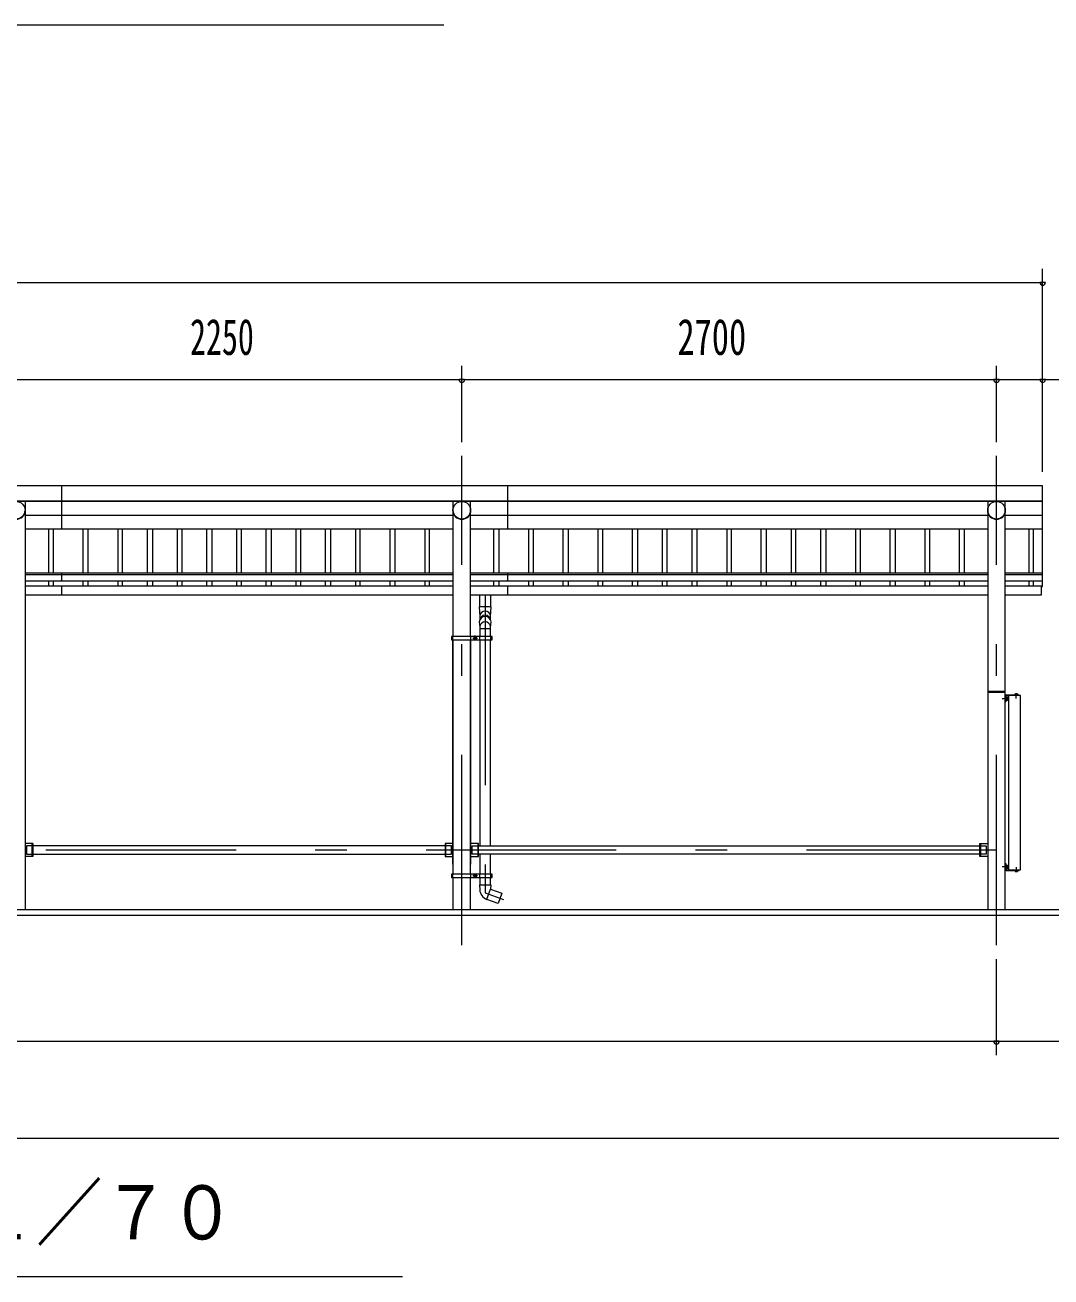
# Model space of a CAD drawing. Units: millimetres, scale not verified. Extents: x -34087 to 34090, y -14699 to 14701.
# Drawn here: x 754 to 5934, y 1303 to 7623 of the extents above; entities that cross this region are included whole.
import ezdxf
from ezdxf.enums import TextEntityAlignment as Align

# ---------------------------------------------------------------- set-up
doc = ezdxf.new("R2010")
doc.units = ezdxf.units.MM
doc.header["$LTSCALE"] = 80
doc.linetypes.add('USER3', pattern=[24, 12, -5, 2, -5])
for name, color, linetype, lineweight in [('0-2_1-07BOLD', 7, 'Continuous', 18), ('0-3_1-27CENTER', 3, 'USER3', 18), ('0-4_1-47THIN', 4, 'Continuous', 18), ('0-5_1-57DIM', 3, 'Continuous', 18)]:
    doc.layers.add(name, color=color, linetype=linetype, lineweight=lineweight)
doc.styles.add('ＭＳ ゴシック', font='')
doc.styles.get('ＭＳ ゴシック').set_extended_font_data('MS Gothic')

msp = doc.modelspace()

# ---------------------------------------------------------------- linework, layer by layer
at = {"layer": '0-2_1-07BOLD'}
for p, q in [((939.05, 5079.16), (939.05, 5297.35)), ((3189.05, 5297.35), (3189.05, 5079.16)), ((-4773.95, 5222.2), (5892.05, 5222.2)), ((5892.05, 5218.13), (-4773.95, 5218.13)), ((753.6, 5218.13), (753.6, 3158.35)), ((2914.5, 5218.13), (2914.5, 4536.35)), ((3003.6, 4536.35), (3003.6, 5218.13)), ((5614.5, 5218.13), (5614.5, 3158.35)), ((5703.6, 3158.35), (5703.6, 5218.13)), ((753.6, 5148.64), (2914.5, 5148.64)), ((3003.6, 5148.64), (5614.5, 5148.64)), ((5703.59, 5148.64), (5892.05, 5148.64)), ((2914.5, 5079.16), (753.6, 5079.16)), ((5614.5, 5079.16), (3003.6, 5079.16)), ((5892.05, 5079.16), (5703.59, 5079.16)), ((753.6, 4857.53), (2914.5, 4857.53)), ((2914.5, 4847.11), (753.6, 4847.11)), ((753.6, 4817.49), (2914.5, 4817.49)), ((939.05, 4817.49), (939.05, 4857.53)), ((3003.6, 4857.53), (5614.5, 4857.53)), ((5614.5, 4847.11), (3003.6, 4847.11)), ((3003.6, 4817.49), (5614.5, 4817.49)), ((3189.05, 4857.53), (3189.05, 4817.49)), ((5703.59, 4817.49), (5892.05, 4817.49)), ((5703.6, 4857.53), (5892.05, 4857.53)), ((5892.05, 4847.11), (5703.6, 4847.11)), ((2914.5, 4791.17), (753.6, 4791.17)), ((753.6, 4746.17), (2914.5, 4746.17)), ((939.05, 4746.17), (939.05, 4791.17)), ((5614.5, 4791.17), (3003.6, 4791.17)), ((3003.6, 4746.17), (5614.5, 4746.17)), ((3049.56, 4686.55), (3049.56, 4746.17)), ((3104.56, 4746.17), (3104.56, 4686.55)), ((3189.05, 4791.17), (3189.05, 4746.17)), ((5887.05, 4788.59), (5892.05, 4788.59)), ((3049.56, 4576.9), (3104.56, 4576.9)), ((2912.91, 4528.34), (2906.81, 4528.34)), ((2912.91, 4536.35), (2912.91, 4520.34)), ((2914.5, 3386.94), (2914.5, 4518.34)), ((2914.51, 4520.34), (2914.51, 3336.35)), ((3003.6, 4518.34), (3003.6, 3386.94)), ((3003.61, 3336.35), (3003.61, 4520.34)), ((3005.21, 4520.34), (3005.21, 4536.35)), ((3047.96, 4536.35), (3047.96, 4520.34)), ((3049.56, 4520.34), (3049.56, 3479.69)), ((3104.56, 3479.69), (3104.56, 4520.34)), ((3106.16, 4520.34), (3106.16, 4536.35)), ((3112.26, 4528.34), (3106.16, 4528.34)), ((5703.6, 4253.35), (5614.5, 4253.35)), ((5617.5, 4261.34), (5700.6, 4261.34)), ((5719.8, 4238.34), (5719.8, 3358.35)), ((5755.71, 4246.64), (5755.71, 4243.14)), ((5761.48, 4243.14), (5761.48, 4246.64)), ((5708.4, 4225.35), (5710.4, 4223.35)), ((5710.4, 4221.34), (5708.4, 4223.35)), ((5710.4, 4227.1), (5715.2, 4227.1)), ((5715.2, 4219.59), (5710.4, 4219.59)), ((793.6, 3491.35), (753.6, 3491.35)), ((790.4, 3425.35), (790.4, 3491.35)), ((2874.5, 3479.7), (793.6, 3479.7)), ((2877.7, 3425.34), (2877.7, 3491.35)), ((3043.6, 3491.35), (3003.6, 3491.35)), ((3040.4, 3491.35), (3040.4, 3425.34)), ((3043.6, 3425.34), (3043.6, 3491.35)), ((3043.6, 3479.7), (5574.5, 3479.7)), ((5577.7, 3491.35), (5577.7, 3425.35)), ((5577.7, 3479.7), (5606.55, 3479.7)), ((793.6, 3437), (2874.5, 3437)), ((2877.7, 3437), (2906.55, 3437)), ((3003.6, 3425.34), (3043.6, 3425.34)), ((5574.5, 3437), (3043.6, 3437)), ((3049.55, 3437), (3049.55, 3336.35)), ((3104.55, 3336.35), (3104.55, 3437)), ((5708.4, 3381.85), (5706.8, 3381.85)), ((5710.4, 3375.35), (5708.4, 3373.34)), ((5708.4, 3371.35), (5710.4, 3373.34)), ((5708.4, 3365.55), (5710.4, 3365.55)), ((5710.4, 3377.1), (5715.2, 3377.1)), ((5710.4, 3369.59), (5715.2, 3369.59)), ((5715.2, 3365.84), (5710.4, 3365.84)), ((5715.9, 3367.05), (5715.2, 3365.84)), ((5755.71, 3350.05), (5755.71, 3353.55)), ((5761.48, 3353.55), (5761.48, 3350.05)), ((2912.9, 3328.35), (2906.8, 3328.35)), ((2912.9, 3336.35), (2912.9, 3320.35)), ((2914.5, 3320.35), (2914.5, 3158.34)), ((3003.6, 3158.34), (3003.6, 3320.35)), ((3005.2, 3320.35), (3005.2, 3336.35)), ((3047.95, 3336.35), (3047.95, 3320.35)), ((3049.55, 3320.35), (3049.55, 3283.44)), ((3104.55, 3283.44), (3104.55, 3320.35)), ((3106.15, 3320.35), (3106.15, 3336.35)), ((3112.25, 3328.35), (3106.15, 3328.35)), ((3048.05, 3283.44), (3106.05, 3283.44)), ((3048.05, 3283.44), (3049.81, 3257.64)), ((3085.74, 3209.76), (3104.55, 3261.44)), ((6209.05, 3128.35), (-5090.95, 3128.35))]:
    msp.add_line(p, q, dxfattribs=at)
for points in [[(5892.05, 4788.59), (5892.05, 5297.35), (-4773.95, 5297.35), (-4773.95, 4788.59), (-4768.95, 4788.59)], [(5703.59, 4746.17), (5887.05, 4746.17), (5887.05, 4791.17), (5703.59, 4791.17)], [(3106.56, 4686.55), (3047.56, 4686.55), (3049.56, 4636.88), (3049.56, 4618.78)], [(3104.56, 4618.78), (3104.56, 4636.88), (3106.56, 4686.55)], [(3047.57, 4609.81), (3049.56, 4583.84), (3049.56, 4536.35)], [(3104.56, 4536.35), (3104.56, 4583.84), (3106.56, 4609.68)], [(5706.8, 4237.34), (5706.8, 4206.55), (5703.6, 4206.55)], [(5707.8, 4241.54), (5773.6, 4241.54), (5773.6, 4238.34)], [(5707.8, 3358.35), (5779.8, 3358.35), (5779.8, 4238.34), (5707.8, 4238.34)], [(5764.85, 4241.54), (5764.85, 4243.14), (5752.35, 4243.14), (5752.35, 4241.54)], [(5752.83, 4243.14), (5752.83, 4246.64), (5753.7, 4247.15), (5763.5, 4247.15), (5764.37, 4246.64), (5764.37, 4243.14)], [(5706.8, 4214.84), (5708.4, 4214.84), (5708.4, 4231.84), (5706.8, 4231.84)], [(5708.4, 4231.14), (5710.4, 4231.14), (5710.4, 4215.55), (5708.4, 4215.55)], [(5710.4, 4215.84), (5715.2, 4215.84), (5715.9, 4217.05), (5715.9, 4229.65), (5715.2, 4230.85), (5710.4, 4230.85)], [(793.6, 3491.35), (793.6, 3425.35), (753.6, 3425.35)], [(790.4, 3479.7), (761.55, 3479.7), (761.55, 3437), (790.4, 3437)], [(2914.5, 3491.35), (2874.5, 3491.35), (2874.5, 3425.34), (2914.5, 3425.34)], [(2906.55, 3437), (2906.55, 3479.69), (2877.7, 3479.69)], [(3040.4, 3437), (3011.55, 3437), (3011.55, 3479.69), (3040.4, 3479.69)], [(5614.5, 3425.35), (5574.5, 3425.35), (5574.5, 3491.35), (5614.5, 3491.35)], [(5606.55, 3479.7), (5606.55, 3437), (5577.7, 3437)], [(5703.6, 3390.15), (5706.8, 3390.15), (5706.8, 3359.35)], [(5708.4, 3381.85), (5708.4, 3364.85), (5706.8, 3364.85)], [(5707.8, 3355.15), (5773.6, 3355.15), (5773.6, 3358.35)], [(5710.4, 3365.55), (5710.4, 3381.15), (5708.4, 3381.15)], [(5715.9, 3367.05), (5715.9, 3379.65), (5715.2, 3380.85), (5710.4, 3380.85)], [(5764.85, 3355.15), (5764.85, 3353.55), (5752.35, 3353.55), (5752.35, 3355.15)], [(5752.83, 3353.55), (5752.83, 3350.05), (5753.7, 3349.55), (5763.5, 3349.55), (5764.37, 3350.05), (5764.37, 3353.55)], [(3106.05, 3283.44), (3104.55, 3261.44), (3160.93, 3240.92), (3142.12, 3189.23), (3086.02, 3209.65)], [(-4940.95, 3128.35), (-4940.95, 3158.35), (6059.05, 3158.35), (6059.05, 3128.35)]]:
    msp.add_lwpolyline(points, dxfattribs=at)
for points in [[(3112.26, 4536.35), (2906.81, 4536.35), (2906.81, 4520.34), (3112.26, 4520.34)], [(3031.59, 4525.46), (3031.59, 4531.23), (3026.58, 4534.12), (3021.58, 4531.23), (3021.58, 4525.46), (3026.58, 4522.57)], [(3112.25, 3320.35), (3112.25, 3336.35), (2906.8, 3336.35), (2906.8, 3320.35)], [(3031.58, 3331.23), (3026.57, 3334.12), (3021.57, 3331.23), (3021.57, 3325.46), (3026.57, 3322.57), (3031.58, 3325.46)]]:
    msp.add_lwpolyline(points, close=True, dxfattribs=at)
for centre, radius in [((709.05, 5173.58), 44.55), ((2959.04, 5173.58), 44.55), ((5659.05, 5173.58), 44.55), ((3026.58, 4528.34), 6.25), ((3026.58, 4528.34), 4.9), ((3026.57, 3328.35), 6.25), ((3026.57, 3328.35), 4.9)]:
    msp.add_circle(centre, radius, dxfattribs=at)
for centre, radius, start, end in [((709.05, 5172.89), 44.55, 180, 0), ((2959.04, 5172.89), 44.55, 180, 0), ((5659.05, 5172.89), 44.55, 180, 0), ((3077.06, 4607.97), 29.55, 3.56303, 176.43697), ((3077.06, 4637.18), 27.55, 3.55867, 176.44133), ((3077.06, 4616.47), 27.55, 3.55867, 176.44133), ((3077.06, 4582.86), 27.55, 3.55867, 176.44133), ((5617.5, 4258.34), 3, 90, 180), ((5700.6, 4258.34), 3, 0, 90), ((5707.8, 4237.34), 4.2, 90, 180), ((5707.8, 4237.34), 1, 90, 180), ((5754.27, 4244.83), 2.32, 51.46857, 90), ((5758.6, 4238.64), 8.51, 70.17088, 109.83133), ((5762.93, 4244.83), 2.32, 90, 128.54623), ((5713.02, 4228.97), 2.88, 319.27318, 360), ((5705.44, 4223.35), 10.46, 338.97459, 21.0237), ((5713.02, 4217.72), 2.88, 0, 40.72682), ((5707.8, 3359.35), 4.2, 180, 270), ((5707.8, 3359.35), 1, 180, 270), ((5713.02, 3378.98), 2.88, 319.27318, 360), ((5705.44, 3373.34), 10.46, 338.9763, 21.02541), ((5713.02, 3367.72), 2.88, 0, 40.72682), ((5754.27, 3351.86), 2.32, 270, 308.53143), ((5758.6, 3358.06), 8.51, 250.16867, 289.82912), ((5762.93, 3351.86), 2.32, 231.45377, 270), ((3104.68, 3261.39), 55, 183.90576, 250.16731)]:
    msp.add_arc(centre, radius, start, end, dxfattribs=at)
at = {"layer": '0-3_1-27CENTER'}
for p, q in [((2959.05, 2978.34), (2959.05, 5448.35)), ((5659.05, 2978.34), (5659.05, 5448.35)), ((3077.06, 4746.17), (3077.06, 3242.18)), ((3014.09, 4528.34), (3039.08, 4528.34)), ((3026.58, 4515.84), (3026.58, 4540.84)), ((5758.6, 4223.87), (5758.6, 4250.06)), ((5688, 4223.35), (5719.9, 4223.35)), ((5659.05, 3458.34), (-4540.95, 3458.34)), ((5719.9, 3373.34), (5688, 3373.34)), ((5758.6, 3372.82), (5758.6, 3346.63)), ((3039.08, 3328.35), (3014.08, 3328.35)), ((3026.57, 3340.84), (3026.57, 3315.85)), ((3077.05, 3242.18), (3170.32, 3208.23))]:
    msp.add_line(p, q, dxfattribs=at)
at = {"layer": '0-4_1-47THIN'}
for p, q in [((871.55, 5079.16), (871.55, 4857.53)), ((896.55, 4857.53), (896.55, 5079.16)), ((1046.55, 4857.53), (1046.55, 5079.16)), ((1071.55, 5079.16), (1071.55, 4857.53)), ((1221.55, 5079.16), (1221.55, 4857.53)), ((1246.55, 4857.53), (1246.55, 5079.16)), ((1371.55, 4857.53), (1371.55, 5079.16)), ((1396.55, 5079.16), (1396.55, 4857.53)), ((1521.55, 5079.16), (1521.55, 4857.53)), ((1546.55, 4857.53), (1546.55, 5079.16)), ((1671.55, 4857.53), (1671.55, 5079.16)), ((1696.55, 5079.16), (1696.55, 4857.53)), ((1821.55, 5079.16), (1821.55, 4857.53)), ((1846.55, 4857.53), (1846.55, 5079.16)), ((1971.55, 4857.53), (1971.55, 5079.16)), ((1996.55, 5079.16), (1996.55, 4857.53)), ((2121.55, 5079.16), (2121.55, 4857.53)), ((2146.55, 4857.53), (2146.55, 5079.16)), ((2271.55, 4857.53), (2271.55, 5079.16)), ((2296.55, 5079.16), (2296.55, 4857.53)), ((2421.55, 5079.16), (2421.55, 4857.53)), ((2446.55, 4857.53), (2446.55, 5079.16)), ((2596.55, 4857.53), (2596.55, 5079.16)), ((2621.55, 5079.16), (2621.55, 4857.53)), ((2771.55, 5079.16), (2771.55, 4857.53)), ((2796.55, 4857.53), (2796.55, 5079.16)), ((3121.55, 4857.53), (3121.55, 5079.16)), ((3146.55, 5079.16), (3146.55, 4857.53)), ((3296.55, 5079.16), (3296.55, 4857.53)), ((3321.55, 4857.53), (3321.55, 5079.16)), ((3471.55, 4857.53), (3471.55, 5079.16)), ((3496.55, 5079.16), (3496.55, 4857.53)), ((3646.55, 5079.16), (3646.55, 4857.53)), ((3671.55, 4857.53), (3671.55, 5079.16)), ((3821.54, 4857.53), (3821.54, 5079.16)), ((3846.55, 5079.16), (3846.55, 4857.53)), ((3971.55, 5079.16), (3971.55, 4857.53)), ((3996.55, 4857.53), (3996.55, 5079.16)), ((4121.55, 4857.53), (4121.55, 5079.16)), ((4146.55, 5079.16), (4146.55, 4857.53)), ((4296.55, 5079.16), (4296.55, 4857.53)), ((4321.55, 4857.53), (4321.55, 5079.16)), ((4471.54, 4857.53), (4471.54, 5079.16)), ((4496.55, 5079.16), (4496.55, 4857.53)), ((4621.55, 5079.16), (4621.55, 4857.53)), ((4646.55, 4857.53), (4646.55, 5079.16)), ((4771.55, 4857.53), (4771.55, 5079.16)), ((4796.55, 5079.16), (4796.55, 4857.53)), ((4946.55, 5079.16), (4946.55, 4857.53)), ((4971.55, 4857.53), (4971.55, 5079.16)), ((5121.55, 4857.53), (5121.55, 5079.16)), ((5146.55, 5079.16), (5146.55, 4857.53)), ((5296.55, 5079.16), (5296.55, 4857.53)), ((5321.55, 4857.53), (5321.55, 5079.16)), ((5471.55, 4857.53), (5471.55, 5079.16)), ((5496.55, 5079.16), (5496.55, 4857.53)), ((5821.55, 5079.16), (5821.55, 4857.53)), ((5846.55, 4857.53), (5846.55, 5079.16)), ((871.55, 4817.49), (871.55, 4791.17)), ((896.55, 4791.17), (896.55, 4817.49)), ((1046.55, 4791.17), (1046.55, 4817.49)), ((1071.55, 4817.49), (1071.55, 4791.17)), ((1221.55, 4817.49), (1221.55, 4791.17)), ((1246.55, 4791.17), (1246.55, 4817.49)), ((1371.55, 4791.17), (1371.55, 4817.49)), ((1396.55, 4817.49), (1396.55, 4791.17)), ((1521.55, 4817.49), (1521.55, 4791.17)), ((1546.55, 4791.17), (1546.55, 4817.49)), ((1671.55, 4791.17), (1671.55, 4817.49)), ((1696.55, 4817.49), (1696.55, 4791.17)), ((1821.55, 4817.49), (1821.55, 4791.17)), ((1846.55, 4791.17), (1846.55, 4817.49)), ((1971.55, 4791.17), (1971.55, 4817.49)), ((1996.55, 4817.49), (1996.55, 4791.17)), ((2121.55, 4817.49), (2121.55, 4791.17)), ((2146.55, 4791.17), (2146.55, 4817.49)), ((2271.55, 4791.17), (2271.55, 4817.49)), ((2296.55, 4817.49), (2296.55, 4791.17)), ((2421.55, 4817.49), (2421.55, 4791.17)), ((2446.55, 4791.17), (2446.55, 4817.49)), ((2596.55, 4791.17), (2596.55, 4817.49)), ((2621.55, 4817.49), (2621.55, 4791.17)), ((2771.55, 4817.49), (2771.55, 4791.17)), ((2796.55, 4791.17), (2796.55, 4817.49)), ((3121.55, 4791.17), (3121.55, 4817.49)), ((3146.55, 4817.49), (3146.55, 4791.17)), ((3296.55, 4817.49), (3296.55, 4791.17)), ((3321.55, 4791.17), (3321.55, 4817.49)), ((3471.55, 4791.17), (3471.55, 4817.49)), ((3496.55, 4817.49), (3496.55, 4791.17)), ((3646.55, 4817.49), (3646.55, 4791.17)), ((3671.55, 4791.17), (3671.55, 4817.49)), ((3821.54, 4791.17), (3821.54, 4817.49)), ((3846.55, 4817.49), (3846.55, 4791.17)), ((3971.55, 4817.49), (3971.55, 4791.17)), ((3996.55, 4791.17), (3996.55, 4817.49)), ((4121.55, 4791.17), (4121.55, 4817.49)), ((4146.55, 4817.49), (4146.55, 4791.17)), ((4296.55, 4817.49), (4296.55, 4791.17)), ((4321.55, 4791.17), (4321.55, 4817.49)), ((4471.54, 4791.17), (4471.54, 4817.49)), ((4496.55, 4817.49), (4496.55, 4791.17)), ((4621.55, 4817.49), (4621.55, 4791.17)), ((4646.55, 4791.17), (4646.55, 4817.49)), ((4771.55, 4791.17), (4771.55, 4817.49)), ((4796.55, 4817.49), (4796.55, 4791.17)), ((4946.55, 4817.49), (4946.55, 4791.17)), ((4971.55, 4791.17), (4971.55, 4817.49)), ((5121.55, 4791.17), (5121.55, 4817.49)), ((5146.55, 4817.49), (5146.55, 4791.17)), ((5296.55, 4817.49), (5296.55, 4791.17)), ((5321.55, 4791.17), (5321.55, 4817.49)), ((5471.55, 4791.17), (5471.55, 4817.49)), ((5496.55, 4817.49), (5496.55, 4791.17)), ((5821.55, 4817.49), (5821.55, 4791.17)), ((5846.55, 4791.17), (5846.55, 4817.49))]:
    msp.add_line(p, q, dxfattribs=at)
at = {"layer": '0-5_1-57DIM'}
for p, q in [((2869.05, 7623.35), (-1750.95, 7623.35)), ((5892.05, 5367.35), (5892.05, 6393.34)), ((-4773.95, 6323.34), (5892.05, 6323.34)), ((5906.05, 6323.34), (5878.05, 6323.34)), ((2959.05, 5518.35), (2959.05, 5903.34)), ((5659.05, 5518.35), (5659.05, 5903.34)), ((709.05, 5833.34), (2959.05, 5833.34)), ((2973.05, 5833.34), (2945.05, 5833.34)), ((2959.05, 5833.34), (5659.05, 5833.34)), ((5673.05, 5833.34), (5645.05, 5833.34)), ((5659.05, 5833.34), (5892.05, 5833.34)), ((5906.05, 5833.34), (5878.05, 5833.34)), ((5892.05, 5833.34), (6441.55, 5833.34)), ((5659.05, 2423.34), (5659.05, 2908.34)), ((-4540.95, 2493.34), (5659.05, 2493.34)), ((5673.05, 2493.34), (5645.05, 2493.34)), ((5659.05, 2493.34), (6059.05, 2493.34)), ((-4940.95, 2003.35), (6059.05, 2003.35)), ((2659.05, 1303.35), (-1540.95, 1303.35))]:
    msp.add_line(p, q, dxfattribs=at)
for centre in [(5892.05, 6323.34), (2959.05, 5833.34), (5659.05, 5833.34), (5892.05, 5833.34), (5659.05, 2493.34)]:
    msp.add_arc(centre, 14, 180, 0, dxfattribs=at)

# ---------------------------------------------------------------- texts
at = {"layer": '0-5_1-57DIM', "color": 7, "style": 'ＭＳ ゴシック'}
for s, height, width, p in [('2250', 182.3, 0.65, (1586.69, 5903.34)), ('2700', 182.3, 0.7, (4047.81, 5903.34)), ('正面図\u3000Ｓ＝１／７０', 273.5, 0.9, (-1540.95, 1410.65))]:
    msp.add_text(s, height=height, dxfattribs=dict(at, width=width)).set_placement(p, align=Align.BOTTOM_LEFT)

doc.saveas('drawing.dxf')
